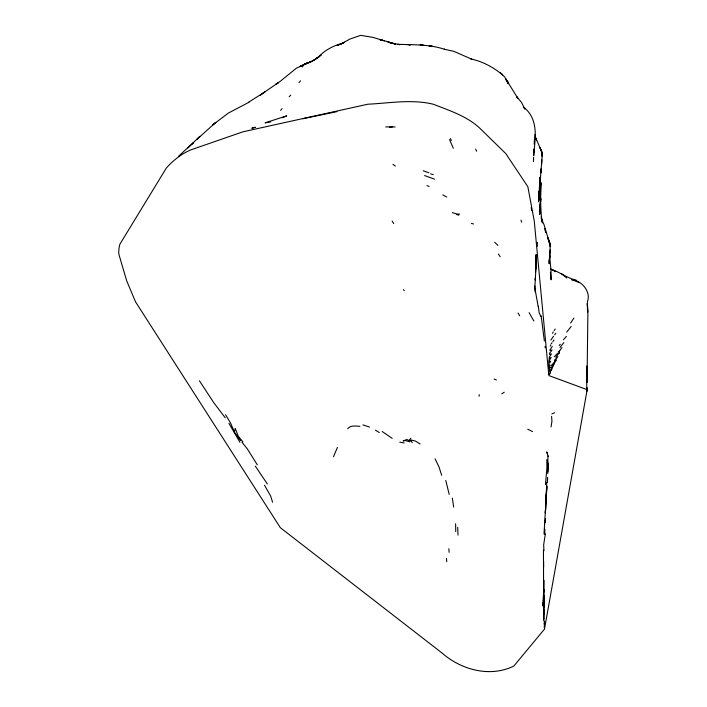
<?xml version="1.0" encoding="UTF-8"?>
<svg xmlns="http://www.w3.org/2000/svg" width="707" height="707" viewBox="0 0 707 707"><rect width="100%" height="100%" fill="white"/><g stroke="black" fill="none" stroke-linecap="round" stroke-linejoin="round"><path stroke-width="1.06" d="M540.183 177.236L540.183 198.755L539.821 178.12M543.603 610.008L543.603 609.531L543.86 614.745L543.603 605.607M546.352 494.873L546.723 486.425L546.078 499.31L546.741 482.466M540.528 202.962L540.528 204.553L540.669 197.642L540.599 200.24M543.612 605.784L543.612 601.957L544.028 619.191M543.63 601.966L543.656 607.516L544.037 580.332M455.608 523.754L455.75 531.531M543.656 607.516L543.453 550.081M543.621 603.062L543.71 595.126L543.727 620.993M546.555 491.701L546.591 487.918M538.239 306.838L534.837 287.979L536.507 257.693M545.327 522.279L545.415 518.567M546.343 497.958L546.431 494.414L545.336 513.035L545.442 509.491M536.454 263.923L536.321 268.245L536.286 257.286M545.689 509.659L546.078 501.74M533.971 149.027L533.75 155.611L534.103 149.637L533.873 152.323C535.729 136.221 538.071 118.59 523.613 107.155M543.798 589.753L542.702 605.961L543.294 602.24M547.89 471.843L547.898 455.891M587.446 302.676L587.632 312.185L587.261 303.506L587.915 311.151L587.013 382.434L586.837 365.908M535.093 280.034L535.19 278.125M550.019 251.754L550.152 244.649L547.854 237.764M544.567 532.866L544.682 529.181L544.708 534.218M543.436 601.312L543.665 594.278M547.801 469.298L547.96 464.375M539.962 177.466L540.351 188.159L539.821 177.934L540.846 185.022L539.998 180.418L540.572 182.936L539.998 180.974L541.315 183.21L539.936 211.066L540.422 204.164M549.268 366.906L550.011 364.945L548.729 365.943L549.41 356.902L551.504 353.88L549.48 354.428L549.657 353.147L552.061 350.071L549.719 350.354L552.273 346.395M547.784 473.61L548.093 463.058M548.667 373.128L548.738 371.361M545.424 510.268L544.01 533.953M534.156 144.078L534.492 138.872M539.803 179.498L539.901 177.466M546.299 497.516L546.856 485.974M533.423 161.576L533.652 157.246M539.521 185.367L539.132 192.949M540.502 201.928L540.616 199.436M537.205 246.31L537.417 242.333M546.016 499.982L545.822 503.72L546.317 496.252M539.034 194.823L538.725 200.364L538.822 198.526M539.087 193.815L539.264 190.802L538.601 201.84L542.304 154.117L539.989 147.551L541.801 151.828L542.296 156.424L541.801 151.828L535.208 136.663L535.809 138.819L534.819 134.657M540.325 204.95L540.192 207.337L540.696 198.808L540.44 203.068M549.613 255.978L549.666 257.993L549.754 254.723L549.118 263.684L549.507 258.073M535.959 266.194L536.445 258.532M535.933 266.477L535.553 272.283M539.812 212.922L539.962 210.651L539.706 214.442L539.989 210.288M549.215 262.032L549.975 252.355M544.514 525.31L544.788 521.289M549.86 254.069L550.143 249.978M586.837 391.59L586.51 371.555M540.042 182.689L540.395 178.571M533.873 152.323L533.962 151.263M541.085 170.555L540.899 172.473M551.053 426.887L551.946 421.239L551.566 416.361M479.063 396.265L479.249 394.639M550.682 369.39L550.479 372.748L549.366 374.436L548.57 373.561M545.486 484.569L546.918 467.451L546.785 459.577M544.116 624.016L544.584 621.1L544.24 627.604M587.172 389.681L544.496 629.097L513.821 666.082C490.075 677.721 461.114 669.838 442.096 653.065L280.352 527.705L135.479 301.765L126.765 281.006L119.138 255.2L118.643 252.47L119.2 247.026L119.863 244.251L166.375 167.983C173.188 160.445 181.619 153.56 191.208 149.743L242.934 131.811L367.808 104.221C389.566 103.151 411.845 98.989 433.311 104.238C449.263 110.486 466.293 115.948 479.187 127.605L505.717 153.516L527.837 186.675L534.28 221.211L548.773 375.028L549.215 375.7L587.172 389.681L587.155 387.648M551.398 368.276L554.155 363.902L554.836 360.013L556.294 358.705L556.056 356.832L559.166 353.12L559.652 350.778L561.959 347.517M240.557 440.594L234.397 432.101L235.201 428.354L238.339 436.405L242.908 441.866M545.371 533.812L543.639 544.956L544.001 550.824M587.34 301.898C591.538 291.885 581.278 279.945 571.38 279.733M553.395 365.112L551.38 370.441M333.474 456.766L337.433 447.407M550.223 346.077L550.78 344.928M302.499 66.979L303.215 65.539M571.159 326.466L566.731 332.104M560.024 347.446L563.841 342.586M549.763 362.903L550.718 361.18L548.994 361.904M573.907 318.097L570.549 323.099M566.395 336.382L563.47 339.714M552.45 333.236L553.289 331.91M550.886 340.032L553.528 336.249M556.294 358.705L557.85 356.584M554.217 330.514L555.216 329.055M554.155 363.902L552.361 365.183L556.542 360.102L554.836 360.013M552.865 341.525L553.961 340.032M549.153 360.579L551.177 357.521L549.242 358.184M550.479 372.748L549.525 370.495L549.419 368.029L550.196 366.968M420.108 443.978L415.477 441.106L413.029 440.452L410.935 440.108L409.671 441.734L409.044 440.585L410.847 438.163M551.213 365.484L554.862 361.993M554.633 334.773L555.799 333.244M280.626 110.363L282.066 108.586M551.195 343.814L552.061 342.754M298.973 82.701L300.546 80.819M559.184 345.529L560.306 344.265M554.403 356.717L557.107 353.783L559.166 353.12M289.207 96.797L290.763 95.065M199.984 136.318L197.103 139.191L215.838 122.346M347.694 428.636C350.619 424.987 355.815 426.118 359.89 426.321M178.721 156.123L199.153 137.14M187.797 147.931L193.691 142.628L192.207 143.919M558.15 352.068L559.652 350.778M215.034 123.018L212.613 125.006L228.326 113.102L248.988 102.276M303.657 64.964L299.892 66.458L315.269 59.441L312.406 61.085L318.592 57.011L318.132 57.364C324.769 50.003 333.421 45.663 342.904 43.136L337.204 45.469L343.036 43.083L344.344 42.323L341.481 43.71L350.151 38.965L360.694 35.35L372.722 37.338L394.515 43.772L392.677 43.268L399.755 44.656L397.714 44.32C413.533 44.868 429.723 44.241 444.942 49.419L444.217 49.251L453.726 51.302L471.763 59.194L470.933 58.981C482.598 61.368 493.477 67.412 502.633 74.871L500.247 72.786L504.727 76.983L508.227 83.7L505.496 78.433L517.789 98.22L516.835 96.841L521.58 102.497L524.868 109.178M321.305 55.19L315.631 59.026M265.434 91.477L260.256 95.118L280.635 81.022L296.295 68.243L303.577 64.947M262.836 93.244L248.74 102.1M318.592 57.011L316.047 58.743L319.537 56.419M275.536 84.575L278.337 82.763L275.668 84.416M501.74 393.843L504.25 392.226M550.346 367.843L552.202 366.659M307.13 63.029L303.144 65.106L311.548 61.518L303.718 64.646L307.545 62.843M282.429 117.689L286.724 115.86L265.09 122.85L270.693 121.922M551.849 413.913L554.633 412.72M336.992 111.626L302.693 118.758M389.566 127.233L392.597 126.783M385.748 126.898L395.125 126.96M459.523 214.097L456.969 214.035L452.356 212.648M408.858 44.744L410.325 44.886M406.684 44.523L410.007 44.85M404.165 442.962L399.738 442.149M409.671 441.734L405.058 440.488L403.123 440.965L406.887 439.462L409.044 440.585M550.815 268.943L555.658 271.665L551.38 269.429C560.032 272.098 567.385 278.337 576.072 280.105M362.938 424.88L369.558 427.072M471.357 223.456L473.549 223.942M430.563 173.86L433.32 174.647M387.003 41.58L389.548 42.323M456.528 214.486L458.843 215.175M424.589 175.557L434.558 179.18M428.884 172.782L423.21 170.758M426.878 185.632L429.211 186.392M393.781 43.71L395.425 44.249M494.113 379.093L496.438 379.942M446.78 197.023L442.821 194.938M571.91 279.583L579.378 282.676M532.512 431.615L527.793 429.211M375.444 430.201L379.314 432.551M382.204 431.517L392.191 438.358M392.977 164.377L395.346 166.118M561.243 273.45L566.722 277.992M549.419 368.029L549.047 367.711L549.586 368.647L549.127 366.288M494.714 242.271L497.922 245.435M403.397 289.623L404.324 290.692M241.98 442.237L247.335 448.901L257.313 464.835M225.241 417.793L213.708 402.601L199.418 380.755M392.12 221.07L393.711 223.571M498.4 253.981L500.167 256.791M267.379 484.003L255.315 466.125M518.045 313.007L519.68 315.782M225.577 414.762L230.606 423.104L234.397 432.101M239.903 442.211L228.909 423.316M535.058 137.344L536.489 139.836L535.526 138.104M540.952 316.595L539.132 312.786L538.345 306.308M523.967 107.473L524.338 108.127M529.092 312.635L533.838 321.013M264.506 485.223L270.631 495.996L272.602 502.226M548.305 239.24L549.737 242.103L550.223 246.407L548.932 240.106M410.935 440.108L412.172 442.679M435.044 458.816L438.906 466.691L441.698 475.325M449.546 139.544L453.328 148.293M541.535 219.09L542.128 220.575L541.323 218.463L544.001 224.649L549.675 243.544L547.757 237.658M475.634 149.106L476.589 151.28M520.979 220.142L521.748 222.095M450.553 138.501L451.287 140.463M547.439 453.867L546.714 451.897L548.367 456.616M541.323 218.463L541.783 219.904M449.201 494.405L445.772 480.433M542.145 221.326L542.472 222.785L541.376 216.448L541.447 217.897L540.537 202.405M550.373 272.222L551.107 279.813L550.992 270.357L549.613 255.757M542.472 222.785L541.756 218.931M453.655 507.096L452.347 498.152M541.164 315.817L544.355 341.048M531.187 207.478L531.673 210.633M545.062 346.289L545.291 347.959M535.243 292.053L534.784 285.982M446.479 558.362L446.727 561.791M448.892 548.685L449.078 552.344M458.021 535.111L457.703 527.307M536.109 254.529L536.472 263.773M536.242 257.092L536.304 259.186L536.198 254.794L536.348 261.652L536.304 259.531M543.55 564.257L543.542 561.27L543.568 567.244L543.559 564.778M543.648 596.982L543.648 603.769L543.648 596.982M536.374 266.115L536.33 268.307L536.33 266.106M541.668 159.817L541.562 164.28L541.668 159.817M547.58 477.905L547.395 482.201L547.58 477.905M540.555 201.23L540.325 205.49L540.555 201.23M541.041 170.908L540.855 172.844L541.27 168.62L541.041 170.908M255.245 127.304L251.948 128.161L255.245 127.304M431.058 46.229L429.122 46.088L432.755 46.432L431.058 46.229M421.982 45.115L420.073 44.841L424.085 45.442L421.982 45.115M382.673 40.334L379.924 39.76L384.369 40.812L382.673 40.334M392.924 43.507L388.62 42.296L392.924 43.507M508.033 82.189L506.309 79.794L508.633 83.541L508.033 82.189M545.327 230.12L545.053 228.423L545.618 232.356L545.327 230.12M543.63 589.258L543.63 592.395L543.63 589.258"/></g></svg>
